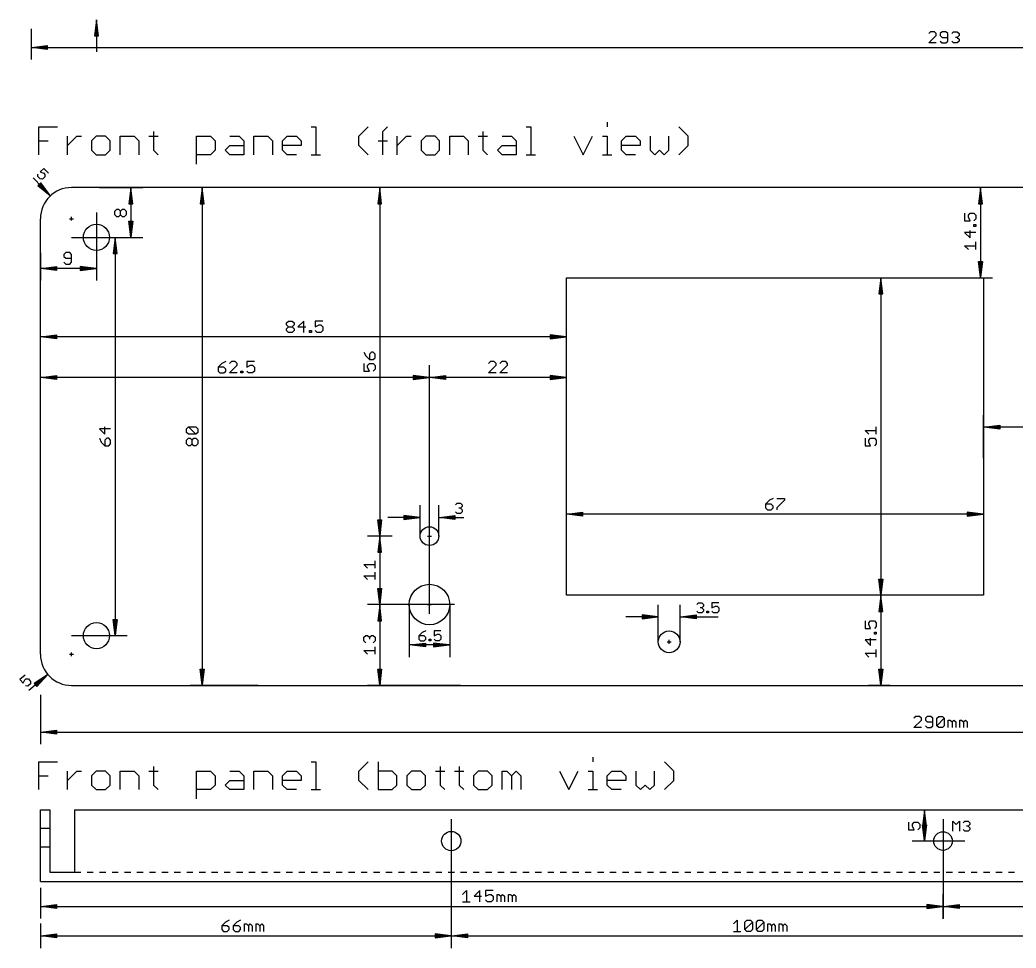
# Model space of a CAD drawing. Extents: x -16 to 648, y -52 to 442.
# Drawn here: x -3.3 to 156.7, y -52.2 to 96.9 of the extents above; entities that cross this region are included whole.
import ezdxf

# ---------------------------------------------------------------- set-up
doc = ezdxf.new("R2010")
doc.units = 0
for name, color, linetype in [('138', 213, 'CONTINUOUS'), ('20', 7, 'CONTINUOUS'), ('47', 2, 'CONTINUOUS')]:
    doc.layers.add(name, color=color, linetype=linetype)

msp = doc.modelspace()

# ---------------------------------------------------------------- linework, layer by layer
at = {"layer": '138'}
msp.add_circle((66, -35), 1.55, dxfattribs=at)
at = {"layer": '20'}
for p, q in [((285, 70), (5, 70)), ((0, -5), (0, 65)), ((84.5, 55.5), (151.5, 55.5)), ((84.5, 4.5), (84.5, 55.5)), ((151.5, 55.5), (151.5, 4.5)), ((151.5, 4.5), (84.5, 4.5)), ((5, -10), (285, -10)), ((0, -41.5), (0, -30)), ((0, -30), (1.5, -30)), ((1.5, -30), (1.5, -40)), ((5.5, -30), (5.5, -40)), ((5.5, -30), (284.5, -30)), ((1.5, -33), (0, -33)), ((1.5, -36), (0, -36)), ((1.5, -40), (5.5, -40)), ((5.5, -40), (6.5, -40)), ((7.5, -40), (8.5, -40)), ((9.5, -40), (10.5, -40)), ((11.5, -40), (12.5, -40)), ((13.5, -40), (14.5, -40)), ((15.5, -40), (16.5, -40)), ((17.5, -40), (18.5, -40)), ((19.5, -40), (20.5, -40)), ((21.5, -40), (22.5, -40)), ((23.5, -40), (24.5, -40)), ((25.5, -40), (26.5, -40)), ((27.5, -40), (28.5, -40)), ((29.5, -40), (30.5, -40)), ((31.5, -40), (32.5, -40)), ((33.5, -40), (34.5, -40)), ((35.5, -40), (36.5, -40)), ((37.5, -40), (38.5, -40)), ((39.5, -40), (40.5, -40)), ((41.5, -40), (42.5, -40)), ((43.5, -40), (44.5, -40)), ((45.5, -40), (46.5, -40)), ((47.5, -40), (48.5, -40)), ((49.5, -40), (50.5, -40)), ((51.5, -40), (52.5, -40)), ((53.5, -40), (54.5, -40)), ((55.5, -40), (56.5, -40)), ((57.5, -40), (58.5, -40)), ((59.5, -40), (60.5, -40)), ((61.5, -40), (62.5, -40)), ((63.5, -40), (64.5, -40)), ((65.5, -40), (66.5, -40)), ((67.5, -40), (68.5, -40)), ((69.5, -40), (70.5, -40)), ((71.5, -40), (72.5, -40)), ((73.5, -40), (74.5, -40)), ((75.5, -40), (76.5, -40)), ((77.5, -40), (78.5, -40)), ((79.5, -40), (80.5, -40)), ((81.5, -40), (82.5, -40)), ((83.5, -40), (84.5, -40)), ((85.5, -40), (86.5, -40)), ((87.5, -40), (88.5, -40)), ((89.5, -40), (90.5, -40)), ((91.5, -40), (92.5, -40)), ((93.5, -40), (94.5, -40)), ((95.5, -40), (96.5, -40)), ((97.5, -40), (98.5, -40)), ((99.5, -40), (100.5, -40)), ((101.5, -40), (102.5, -40)), ((103.5, -40), (104.5, -40)), ((105.5, -40), (106.5, -40)), ((107.5, -40), (108.5, -40)), ((109.5, -40), (110.5, -40)), ((111.5, -40), (112.5, -40)), ((113.5, -40), (114.5, -40)), ((115.5, -40), (116.5, -40)), ((117.5, -40), (118.5, -40)), ((119.5, -40), (120.5, -40)), ((121.5, -40), (122.5, -40)), ((123.5, -40), (124.5, -40)), ((125.5, -40), (126.5, -40)), ((127.5, -40), (128.5, -40)), ((129.5, -40), (130.5, -40)), ((131.5, -40), (132.5, -40)), ((133.5, -40), (134.5, -40)), ((135.5, -40), (136.5, -40)), ((137.5, -40), (138.5, -40)), ((139.5, -40), (140.5, -40)), ((141.5, -40), (142.5, -40)), ((143.5, -40), (144.5, -40)), ((145.5, -40), (146.5, -40)), ((147.5, -40), (148.5, -40)), ((149.5, -40), (150.5, -40)), ((151.5, -40), (152.5, -40)), ((153.5, -40), (154.5, -40)), ((155.5, -40), (156.5, -40)), ((0, -41.5), (290, -41.5))]:
    msp.add_line(p, q, dxfattribs=at)
for centre, radius in [((9, 62), 2.1), ((62.5, 14), 1.5), ((62.5, 3), 3.25), ((9, -2), 2.1), ((101, -3), 1.75), ((145, -35), 1.5)]:
    msp.add_circle(centre, radius, dxfattribs=at)
for centre, start, end in [((5, 65), 90, 180), ((5, -5), 180, 270)]:
    msp.add_arc(centre, 5, start, end, dxfattribs=at)
at = {"layer": '47'}
for p, q in [((9, 96.935), (8.6808, 94.4)), ((9, 96.935), (8.74, 94.4)), ((9, 96.935), (8.87, 94.4)), ((9, 96.935), (9, 91.8)), ((9.3192, 94.4), (9, 96.935)), ((9.13, 94.4), (9, 96.935)), ((9.26, 94.4), (9, 96.935)), ((-1.5, 95.5), (-1.5, 90.55)), ((143.0137, 95.0299), (142.7139, 94.7302)), ((142.7139, 93.2316), (143.9128, 94.4305)), ((143.6131, 95.0299), (143.0137, 95.0299)), ((143.9128, 94.7302), (143.6131, 95.0299)), ((143.9128, 94.4305), (143.9128, 94.7302)), ((144.8552, 95.0299), (144.5555, 94.7302)), ((144.5555, 94.7302), (144.5555, 94.4305)), ((144.5555, 94.4305), (144.8552, 94.1308)), ((145.4547, 95.0299), (144.8552, 95.0299)), ((145.7544, 94.7302), (145.4547, 95.0299)), ((145.7544, 93.5313), (145.7544, 94.7302)), ((146.3971, 94.7302), (146.6968, 95.0299)), ((146.6968, 95.0299), (147.2962, 95.0299)), ((147.2962, 95.0299), (147.596, 94.7302)), ((147.596, 94.4305), (147.2962, 94.1308)), ((147.596, 94.7302), (147.596, 94.4305)), ((-1.435, 92.5), (1.1, 92.8192)), ((1.1, 92.8192), (1.1, 92.1808)), ((8.6808, 94.4), (9.3192, 94.4)), ((143.9128, 93.2316), (142.7139, 93.2316)), ((144.5555, 93.5313), (144.8552, 93.2316)), ((144.8552, 94.1308), (145.7544, 94.1308)), ((144.8552, 93.2316), (145.4547, 93.2316)), ((145.4547, 93.2316), (145.7544, 93.5313)), ((146.6968, 93.2316), (146.3971, 93.5313)), ((147.2962, 93.2316), (146.6968, 93.2316)), ((147.2962, 94.1308), (146.9965, 94.1308)), ((147.2962, 94.1308), (147.596, 93.831)), ((147.596, 93.5313), (147.2962, 93.2316)), ((147.596, 93.831), (147.596, 93.5313)), ((-1.435, 92.5), (1.1, 92.76)), ((-1.435, 92.5), (1.1, 92.63)), ((-1.435, 92.5), (291.435, 92.5)), ((1.1, 92.1808), (-1.435, 92.5)), ((1.1, 92.37), (-1.435, 92.5)), ((1.1, 92.24), (-1.435, 92.5)), ((91.0473, 80.4991), (91.0473, 79.7498)), ((-0.246, 75.254), (-0.246, 79.7498)), ((-0.246, 79.7498), (2.7512, 79.7498)), ((18.1517, 79.0005), (18.1517, 76.0033)), ((43.4914, 79.7498), (44.2407, 79.7498)), ((44.2407, 79.7498), (44.2407, 75.254)), ((51.1646, 78.2512), (52.6632, 79.7498)), ((54.9832, 79.0005), (55.7325, 79.7498)), ((54.9832, 75.254), (54.9832, 79.0005)), ((71.097, 79.0005), (71.097, 76.0033)), ((78.0209, 79.7498), (78.7702, 79.7498)), ((78.7702, 79.7498), (78.7702, 75.254)), ((104.0738, 78.2512), (102.5752, 79.7498)), ((-0.246, 77.5019), (1.2526, 77.5019)), ((4.3579, 75.254), (4.3579, 78.2512)), ((4.3579, 76.7526), (5.8565, 78.2512)), ((5.8565, 78.2512), (6.6059, 78.2512)), ((8.9439, 78.2512), (8.1945, 77.5019)), ((8.1945, 77.5019), (8.1945, 76.0033)), ((10.4425, 78.2512), (8.9439, 78.2512)), ((11.1918, 77.5019), (10.4425, 78.2512)), ((11.1918, 76.0033), (11.1918, 77.5019)), ((12.7985, 75.254), (12.7985, 78.2512)), ((12.7985, 78.2512), (15.0464, 78.2512)), ((15.0464, 78.2512), (15.7957, 77.5019)), ((15.7957, 77.5019), (15.7957, 75.254)), ((17.4024, 78.2512), (18.901, 78.2512)), ((25.0756, 73.7554), (25.0756, 78.2512)), ((25.0756, 78.2512), (27.3236, 78.2512)), ((27.3236, 78.2512), (28.0729, 77.5019)), ((28.0729, 77.5019), (28.0729, 76.0033)), ((30.4289, 78.2512), (31.9275, 78.2512)), ((31.9275, 78.2512), (32.6768, 77.5019)), ((32.6768, 77.5019), (32.6768, 75.254)), ((34.2835, 75.254), (34.2835, 78.2512)), ((34.2835, 78.2512), (36.5314, 78.2512)), ((36.5314, 78.2512), (37.2807, 77.5019)), ((37.2807, 77.5019), (37.2807, 75.254)), ((38.8874, 77.5019), (39.6367, 78.2512)), ((38.8874, 76.0033), (38.8874, 77.5019)), ((39.6367, 78.2512), (41.1354, 78.2512)), ((41.1354, 78.2512), (41.8847, 77.5019)), ((41.8847, 77.5019), (41.8847, 76.7526)), ((51.1646, 76.7526), (51.1646, 78.2512)), ((54.2339, 77.5019), (55.7325, 77.5019)), ((57.3032, 75.254), (57.3032, 78.2512)), ((57.3032, 76.7526), (58.8018, 78.2512)), ((58.8018, 78.2512), (59.5511, 78.2512)), ((61.8891, 78.2512), (61.1398, 77.5019)), ((61.1398, 77.5019), (61.1398, 76.0033)), ((63.3877, 78.2512), (61.8891, 78.2512)), ((64.137, 77.5019), (63.3877, 78.2512)), ((64.137, 76.0033), (64.137, 77.5019)), ((65.7437, 75.254), (65.7437, 78.2512)), ((65.7437, 78.2512), (67.9916, 78.2512)), ((67.9916, 78.2512), (68.7409, 77.5019)), ((68.7409, 77.5019), (68.7409, 75.254)), ((70.3476, 78.2512), (71.8463, 78.2512)), ((74.1662, 78.2512), (75.6649, 78.2512)), ((75.6649, 78.2512), (76.4142, 77.5019)), ((76.4142, 77.5019), (76.4142, 75.254)), ((85.6941, 78.2512), (87.1927, 75.254)), ((87.1927, 75.254), (88.6913, 78.2512)), ((90.298, 78.2512), (91.0473, 78.2512)), ((91.0473, 78.2512), (91.0473, 75.254)), ((93.3673, 77.5019), (94.1166, 78.2512)), ((93.3673, 76.0033), (93.3673, 77.5019)), ((94.1166, 78.2512), (95.6152, 78.2512)), ((95.6152, 78.2512), (96.3645, 77.5019)), ((96.3645, 77.5019), (96.3645, 76.7526)), ((97.9712, 78.2512), (97.9712, 76.0033)), ((100.9685, 76.0033), (100.9685, 78.2512)), ((104.0738, 76.7526), (104.0738, 78.2512)), ((8.1945, 76.0033), (8.9439, 75.254)), ((8.9439, 75.254), (10.4425, 75.254)), ((10.4425, 75.254), (11.1918, 76.0033)), ((18.1517, 76.0033), (18.901, 75.254)), ((27.3236, 75.254), (25.0756, 75.254)), ((28.0729, 76.0033), (27.3236, 75.254)), ((29.6796, 76.0033), (30.4289, 76.7526)), ((30.4289, 75.254), (29.6796, 76.0033)), ((30.4289, 76.7526), (32.6768, 76.7526)), ((32.6768, 75.254), (30.4289, 75.254)), ((41.8847, 76.7526), (38.8874, 76.7526)), ((39.6367, 75.254), (38.8874, 76.0033)), ((41.1354, 75.254), (39.6367, 75.254)), ((43.4914, 75.254), (44.99, 75.254)), ((52.6632, 75.254), (51.1646, 76.7526)), ((61.1398, 76.0033), (61.8891, 75.254)), ((61.8891, 75.254), (63.3877, 75.254)), ((63.3877, 75.254), (64.137, 76.0033)), ((71.097, 76.0033), (71.8463, 75.254)), ((73.4169, 76.0033), (74.1662, 76.7526)), ((74.1662, 75.254), (73.4169, 76.0033)), ((74.1662, 76.7526), (76.4142, 76.7526)), ((76.4142, 75.254), (74.1662, 75.254)), ((78.0209, 75.254), (79.5195, 75.254)), ((90.298, 75.254), (91.7966, 75.254)), ((96.3645, 76.7526), (93.3673, 76.7526)), ((94.1166, 75.254), (93.3673, 76.0033)), ((95.6152, 75.254), (94.1166, 75.254)), ((97.9712, 76.0033), (98.7206, 75.254)), ((98.7206, 75.254), (99.4699, 76.0033)), ((99.4699, 76.0033), (100.2192, 75.254)), ((100.2192, 75.254), (100.9685, 76.0033)), ((102.5752, 75.254), (104.0738, 76.7526)), ((-0.4349, 71.7774), (-0.4222, 72.1607)), ((0.5678, 73.0871), (-0.0262, 72.5313)), ((-0.0262, 72.5313), (0.5423, 72.3206)), ((0.5423, 72.3206), (0.7276, 72.1226)), ((1.3089, 72.2951), (0.5678, 73.0871)), ((0.7276, 72.1226), (0.7149, 71.7393)), ((1.5441, 68.7028), (-1.1479, 71.587)), ((-0.0643, 71.3815), (-0.4349, 71.7774)), ((0.0478, 70.7738), (-0.419, 70.3382)), ((-0.2807, 70.4673), (1.5441, 68.7028)), ((1.5441, 68.7028), (-0.0906, 70.6447)), ((0.3189, 71.3687), (-0.0643, 71.3815)), ((1.5441, 68.7028), (0.0045, 70.7334)), ((1.5441, 68.7028), (0.0478, 70.7738)), ((0.7149, 71.7393), (0.3189, 71.3687)), ((-0.419, 70.3382), (1.5441, 68.7028)), ((-0.3757, 70.3786), (1.5441, 68.7028)), ((9.5, 70), (16.45, 70)), ((14.5, 69.935), (14.1808, 67.4)), ((14.5, 69.935), (14.24, 67.4)), ((14.5, 69.935), (14.37, 67.4)), ((14.5, 69.935), (14.5, 62.065)), ((14.8192, 67.4), (14.5, 69.935)), ((14.63, 67.4), (14.5, 69.935)), ((14.76, 67.4), (14.5, 69.935)), ((31.5, 70), (24.05, 70)), ((26, 69.935), (25.6808, 67.4)), ((26, 69.935), (25.74, 67.4)), ((26, 69.935), (25.87, 67.4)), ((26, 69.935), (26, -9.935)), ((26.3192, 67.4), (26, 69.935)), ((26.13, 67.4), (26, 69.935)), ((26.26, 67.4), (26, 69.935)), ((71, 70), (52.55, 70)), ((54.5, 69.935), (54.1808, 67.4)), ((54.5, 69.935), (54.24, 67.4)), ((54.5, 69.935), (54.37, 67.4)), ((54.5, 69.935), (54.5, 14.065)), ((54.8192, 67.4), (54.5, 69.935)), ((54.63, 67.4), (54.5, 69.935)), ((54.76, 67.4), (54.5, 69.935)), ((152.5, 70), (149.05, 70)), ((151, 69.935), (150.6808, 67.4)), ((151, 69.935), (150.74, 67.4)), ((151, 69.935), (150.87, 67.4)), ((151, 69.935), (151, 55.565)), ((151.3192, 67.4), (151, 69.935)), ((151.13, 67.4), (151, 69.935)), ((151.26, 67.4), (151, 69.935)), ((14.1808, 67.4), (14.8192, 67.4)), ((25.6808, 67.4), (26.3192, 67.4)), ((54.1808, 67.4), (54.8192, 67.4)), ((150.6808, 67.4), (151.3192, 67.4)), ((9, 66), (9, 55.05)), ((11.9701, 66.2064), (12.2698, 66.5061)), ((11.9701, 65.6069), (11.9701, 66.2064)), ((12.2698, 66.5061), (12.5695, 66.5061)), ((12.5695, 66.5061), (12.8692, 66.2064)), ((12.8692, 66.2064), (13.169, 66.5061)), ((12.8692, 65.6069), (12.8692, 66.2064)), ((13.169, 66.5061), (13.4687, 66.5061)), ((13.4687, 66.5061), (13.7684, 66.2064)), ((13.7684, 66.2064), (13.7684, 65.6069)), ((148.4701, 65.8651), (148.4701, 64.6662)), ((149.0695, 65.5654), (149.3692, 65.8651)), ((149.3692, 65.8651), (149.9687, 65.8651)), ((149.9687, 65.8651), (150.2684, 65.5654)), ((4.6808, 65), (5.3192, 65)), ((5, 64.6808), (5, 65.3192)), ((12.2698, 65.3072), (11.9701, 65.6069)), ((12.5695, 65.3072), (12.2698, 65.3072)), ((12.8692, 65.6069), (12.5695, 65.3072)), ((13.169, 65.3072), (12.8692, 65.6069)), ((13.4687, 65.3072), (13.169, 65.3072)), ((13.7684, 65.6069), (13.4687, 65.3072)), ((14.5, 62.065), (14.1808, 64.6)), ((14.1808, 64.6), (14.8192, 64.6)), ((14.5, 62.065), (14.24, 64.6)), ((14.5, 62.065), (14.37, 64.6)), ((14.8192, 64.6), (14.5, 62.065)), ((14.63, 64.6), (14.5, 62.065)), ((14.76, 64.6), (14.5, 62.065)), ((148.4701, 64.6662), (149.3692, 64.6662)), ((149.0695, 65.2656), (149.0695, 65.5654)), ((149.3692, 64.6662), (149.0695, 65.2656)), ((150.2684, 64.9659), (149.9687, 64.6662)), ((149.9687, 63.7454), (149.9687, 64.0451)), ((149.9687, 64.0451), (150.2684, 64.0451)), ((150.2684, 65.5654), (150.2684, 64.9659)), ((150.2684, 64.0451), (150.2684, 63.7454)), ((150.2684, 62.803), (148.4701, 62.803)), ((148.4701, 62.803), (149.3692, 61.9038)), ((149.3692, 61.9038), (149.3692, 63.1027)), ((150.2684, 63.7454), (149.9687, 63.7454)), ((5, 62), (13.95, 62)), ((12, 61.935), (11.6808, 59.4)), ((12, 61.935), (11.74, 59.4)), ((12, 61.935), (11.87, 59.4)), ((12, 61.935), (12, -1.935)), ((12.3192, 59.4), (12, 61.935)), ((12.13, 59.4), (12, 61.935)), ((12.26, 59.4), (12, 61.935)), ((12.5, 62), (16.45, 62)), ((150.2684, 60.0623), (150.2684, 61.2612)), ((0, 59.5), (0, 55.05)), ((4.09, 59.5554), (3.7818, 59.2472)), ((3.7818, 59.2472), (3.7818, 58.939)), ((4.7064, 59.5554), (4.09, 59.5554)), ((5.0146, 59.2472), (4.7064, 59.5554)), ((5.0146, 58.0144), (5.0146, 59.2472)), ((11.6808, 59.4), (12.3192, 59.4)), ((149.0695, 60.0623), (148.4701, 60.6617)), ((148.4701, 60.6617), (150.2684, 60.6617)), ((3.7818, 58.939), (4.09, 58.6308)), ((3.7818, 58.0144), (4.09, 57.7062)), ((4.09, 58.6308), (5.0146, 58.6308)), ((4.09, 57.7062), (4.7064, 57.7062)), ((4.7064, 57.7062), (5.0146, 58.0144)), ((151, 55.565), (150.6808, 58.1)), ((150.6808, 58.1), (151.3192, 58.1)), ((151, 55.565), (150.74, 58.1)), ((151, 55.565), (150.87, 58.1)), ((151.3192, 58.1), (151, 55.565)), ((151.13, 58.1), (151, 55.565)), ((151.26, 58.1), (151, 55.565)), ((0.065, 57), (2.6, 57.3192)), ((0.065, 57), (2.6, 57.26)), ((0.065, 57), (2.6, 57.13)), ((8.935, 57), (0.065, 57)), ((2.6, 56.6808), (0.065, 57)), ((2.6, 56.87), (0.065, 57)), ((2.6, 56.74), (0.065, 57)), ((2.6, 57.3192), (2.6, 56.6808)), ((8.935, 57), (6.4, 57.3192)), ((6.4, 57.3192), (6.4, 56.6808)), ((8.935, 57), (6.4, 57.26)), ((8.935, 57), (6.4, 57.13)), ((6.4, 56.6808), (8.935, 57)), ((6.4, 56.87), (8.935, 57)), ((6.4, 56.74), (8.935, 57)), ((133.5, 55.5), (136.95, 55.5)), ((135, 55.435), (134.6808, 52.9)), ((135, 55.435), (134.74, 52.9)), ((135, 55.435), (134.87, 52.9)), ((135, 55.435), (135, 4.565)), ((135.3192, 52.9), (135, 55.435)), ((135.13, 52.9), (135, 55.435)), ((135.26, 52.9), (135, 55.435)), ((136.5, 55.5), (152.95, 55.5)), ((134.6808, 52.9), (135.3192, 52.9)), ((39.5369, 48.2472), (39.8451, 48.5554)), ((39.5369, 47.939), (39.5369, 48.2472)), ((39.8451, 48.5554), (40.4615, 48.5554)), ((40.4615, 48.5554), (40.7696, 48.2472)), ((40.7696, 48.2472), (40.7696, 47.939)), ((42.303, 48.5554), (41.3784, 47.6308)), ((42.303, 46.7062), (42.303, 48.5554)), ((45.3736, 48.5554), (44.1408, 48.5554)), ((44.1408, 48.5554), (44.1408, 47.6308)), ((0, 43.5), (0, 47.95)), ((39.8451, 47.6308), (39.5369, 47.939)), ((39.5369, 47.3226), (39.8451, 47.6308)), ((39.5369, 47.0144), (39.5369, 47.3226)), ((39.8451, 46.7062), (39.5369, 47.0144)), ((39.8451, 47.6308), (40.4615, 47.6308)), ((40.4615, 46.7062), (39.8451, 46.7062)), ((40.7696, 47.939), (40.4615, 47.6308)), ((40.4615, 47.6308), (40.7696, 47.3226)), ((40.7696, 47.0144), (40.4615, 46.7062)), ((40.7696, 47.3226), (40.7696, 47.0144)), ((41.3784, 47.6308), (42.6112, 47.6308)), ((43.22, 46.7062), (43.22, 47.0144)), ((43.22, 47.0144), (43.5282, 47.0144)), ((43.5282, 46.7062), (43.22, 46.7062)), ((43.5282, 47.0144), (43.5282, 46.7062)), ((44.1408, 47.6308), (44.7572, 47.939)), ((44.449, 46.7062), (44.1408, 47.0144)), ((45.0654, 46.7062), (44.449, 46.7062)), ((44.7572, 47.939), (45.0654, 47.939)), ((45.0654, 47.939), (45.3736, 47.6308)), ((45.3736, 47.0144), (45.0654, 46.7062)), ((45.3736, 47.6308), (45.3736, 47.0144)), ((84.5, 44.5), (84.5, 47.95)), ((0.065, 46), (2.6, 46.3192)), ((0.065, 46), (2.6, 46.26)), ((0.065, 46), (2.6, 46.13)), ((84.435, 46), (0.065, 46)), ((2.6, 45.6808), (0.065, 46)), ((2.6, 45.87), (0.065, 46)), ((2.6, 45.74), (0.065, 46)), ((2.6, 46.3192), (2.6, 45.6808)), ((84.435, 46), (81.9, 46.3192)), ((81.9, 46.3192), (81.9, 45.6808)), ((84.435, 46), (81.9, 46.26)), ((84.435, 46), (81.9, 46.13)), ((81.9, 45.6808), (84.435, 46)), ((81.9, 45.87), (84.435, 46)), ((81.9, 45.74), (84.435, 46)), ((51.9701, 43.5488), (52.2698, 42.9494)), ((53.169, 43.5488), (52.8692, 43.2491)), ((52.8692, 43.2491), (52.8692, 42.3499)), ((53.4687, 43.5488), (53.169, 43.5488)), ((53.7684, 43.2491), (53.4687, 43.5488)), ((53.7684, 42.6496), (53.7684, 43.2491)), ((29.1533, 41.7472), (28.5369, 41.1308)), ((29.7697, 42.0554), (29.1533, 41.7472)), ((30.6866, 42.0554), (30.3784, 41.7472)), ((31.303, 42.0554), (30.6866, 42.0554)), ((31.6112, 41.7472), (31.303, 42.0554)), ((31.6112, 41.439), (31.6112, 41.7472)), ((34.3736, 42.0554), (33.1408, 42.0554)), ((33.1408, 42.0554), (33.1408, 41.1308)), ((51.9701, 41.7072), (51.9701, 40.5083)), ((52.2698, 42.9494), (52.8692, 42.3499)), ((52.5695, 41.4075), (52.8692, 41.7072)), ((52.8692, 42.3499), (53.4687, 42.3499)), ((52.8692, 41.7072), (53.4687, 41.7072)), ((53.4687, 42.3499), (53.7684, 42.6496)), ((53.4687, 41.7072), (53.7684, 41.4075)), ((72.2911, 42.0554), (71.9829, 41.7472)), ((72.9075, 42.0554), (72.2911, 42.0554)), ((73.2157, 41.7472), (72.9075, 42.0554)), ((73.2157, 41.439), (73.2157, 41.7472)), ((74.1327, 42.0554), (73.8245, 41.7472)), ((74.7491, 42.0554), (74.1327, 42.0554)), ((75.0573, 41.7472), (74.7491, 42.0554)), ((75.0573, 41.439), (75.0573, 41.7472)), ((0, 36.5), (0, 41.45)), ((28.5369, 41.1308), (28.5369, 40.5144)), ((29.4615, 41.1308), (28.5369, 41.1308)), ((28.5369, 40.5144), (28.8451, 40.2062)), ((28.8451, 40.2062), (29.4615, 40.2062)), ((29.7697, 40.8226), (29.4615, 41.1308)), ((29.4615, 40.2062), (29.7697, 40.5144)), ((29.7697, 40.5144), (29.7697, 40.8226)), ((30.3784, 40.2062), (31.6112, 41.439)), ((31.6112, 40.2062), (30.3784, 40.2062)), ((32.22, 40.2062), (32.22, 40.5144)), ((32.22, 40.5144), (32.5282, 40.5144)), ((32.5282, 40.2062), (32.22, 40.2062)), ((32.5282, 40.5144), (32.5282, 40.2062)), ((33.1408, 41.1308), (33.7572, 41.439)), ((33.449, 40.2062), (33.1408, 40.5144)), ((34.0654, 40.2062), (33.449, 40.2062)), ((33.7572, 41.439), (34.0654, 41.439)), ((34.0654, 41.439), (34.3736, 41.1308)), ((34.3736, 40.5144), (34.0654, 40.2062)), ((34.3736, 41.1308), (34.3736, 40.5144)), ((51.9701, 40.5083), (52.8692, 40.5083)), ((52.5695, 41.1078), (52.5695, 41.4075)), ((52.8692, 40.5083), (52.5695, 41.1078)), ((53.7684, 40.8081), (53.4687, 40.5083)), ((53.7684, 41.4075), (53.7684, 40.8081)), ((62.5, 1.5), (62.5, 41.45)), ((62.5, 37.5), (62.5, 41.45)), ((71.9829, 40.2062), (73.2157, 41.439)), ((73.2157, 40.2062), (71.9829, 40.2062)), ((73.8245, 40.2062), (75.0573, 41.439)), ((75.0573, 40.2062), (73.8245, 40.2062)), ((84.5, 37), (84.5, 41.45)), ((0.065, 39.5), (2.6, 39.8192)), ((0.065, 39.5), (2.6, 39.76)), ((0.065, 39.5), (2.6, 39.63)), ((62.435, 39.5), (0.065, 39.5)), ((2.6, 39.1808), (0.065, 39.5)), ((2.6, 39.37), (0.065, 39.5)), ((2.6, 39.24), (0.065, 39.5)), ((2.6, 39.8192), (2.6, 39.1808)), ((62.435, 39.5), (59.9, 39.8192)), ((59.9, 39.8192), (59.9, 39.1808)), ((62.435, 39.5), (59.9, 39.76)), ((62.435, 39.5), (59.9, 39.63)), ((59.9, 39.1808), (62.435, 39.5)), ((59.9, 39.37), (62.435, 39.5)), ((59.9, 39.24), (62.435, 39.5)), ((62.565, 39.5), (65.1, 39.8192)), ((62.565, 39.5), (65.1, 39.76)), ((62.565, 39.5), (65.1, 39.63)), ((84.435, 39.5), (62.565, 39.5)), ((65.1, 39.1808), (62.565, 39.5)), ((65.1, 39.37), (62.565, 39.5)), ((65.1, 39.24), (62.565, 39.5)), ((65.1, 39.8192), (65.1, 39.1808)), ((84.435, 39.5), (81.9, 39.8192)), ((81.9, 39.8192), (81.9, 39.1808)), ((84.435, 39.5), (81.9, 39.76)), ((84.435, 39.5), (81.9, 39.63)), ((81.9, 39.1808), (84.435, 39.5)), ((81.9, 39.37), (84.435, 39.5)), ((81.9, 39.24), (84.435, 39.5)), ((151.5, 26.5), (151.5, 33.45)), ((11.2684, 31.2491), (9.4701, 31.2491)), ((9.4701, 31.2491), (10.3692, 30.3499)), ((10.3692, 30.3499), (10.3692, 31.5488)), ((23.4701, 31.2491), (23.7698, 31.5488)), ((23.4701, 30.6496), (23.4701, 31.2491)), ((23.7698, 30.3499), (23.4701, 30.6496)), ((23.7698, 31.5488), (24.9687, 31.5488)), ((24.9687, 30.3499), (23.7698, 31.5488)), ((24.9687, 31.5488), (25.2684, 31.2491)), ((25.2684, 30.6496), (24.9687, 30.3499)), ((25.2684, 31.2491), (25.2684, 30.6496)), ((133.0695, 30.3499), (132.4701, 30.9494)), ((132.4701, 30.9494), (134.2684, 30.9494)), ((134.2684, 30.3499), (134.2684, 31.5488)), ((151.565, 31.5), (154.1, 31.8192)), ((151.565, 31.5), (154.1, 31.76)), ((151.565, 31.5), (154.1, 31.63)), ((177.435, 31.5), (151.565, 31.5)), ((154.1, 31.1808), (151.565, 31.5)), ((154.1, 31.37), (151.565, 31.5)), ((154.1, 31.24), (151.565, 31.5)), ((154.1, 31.8192), (154.1, 31.1808)), ((9.4701, 29.7072), (9.7698, 29.1078)), ((9.7698, 29.1078), (10.3692, 28.5083)), ((10.669, 29.7072), (10.3692, 29.4075)), ((10.3692, 29.4075), (10.3692, 28.5083)), ((10.9687, 29.7072), (10.669, 29.7072)), ((11.2684, 29.4075), (10.9687, 29.7072)), ((10.9687, 28.5083), (11.2684, 28.8081)), ((11.2684, 28.8081), (11.2684, 29.4075)), ((23.4701, 29.4075), (23.7698, 29.7072)), ((23.4701, 28.8081), (23.4701, 29.4075)), ((23.7698, 28.5083), (23.4701, 28.8081)), ((24.9687, 30.3499), (23.7698, 30.3499)), ((23.7698, 29.7072), (24.0695, 29.7072)), ((24.0695, 29.7072), (24.3692, 29.4075)), ((24.3692, 28.8081), (24.0695, 28.5083)), ((24.3692, 29.4075), (24.669, 29.7072)), ((24.3692, 28.8081), (24.3692, 29.4075)), ((24.669, 28.5083), (24.3692, 28.8081)), ((24.669, 29.7072), (24.9687, 29.7072)), ((24.9687, 29.7072), (25.2684, 29.4075)), ((25.2684, 28.8081), (24.9687, 28.5083)), ((25.2684, 29.4075), (25.2684, 28.8081)), ((132.4701, 29.7072), (132.4701, 28.5083)), ((133.0695, 29.4075), (133.3692, 29.7072)), ((133.0695, 29.1078), (133.0695, 29.4075)), ((133.3692, 28.5083), (133.0695, 29.1078)), ((133.3692, 29.7072), (133.9687, 29.7072)), ((133.9687, 29.7072), (134.2684, 29.4075)), ((134.2684, 28.8081), (133.9687, 28.5083)), ((134.2684, 29.4075), (134.2684, 28.8081)), ((10.3692, 28.5083), (10.9687, 28.5083)), ((24.0695, 28.5083), (23.7698, 28.5083)), ((24.9687, 28.5083), (24.669, 28.5083)), ((132.4701, 28.5083), (133.3692, 28.5083)), ((66.6762, 19.0065), (66.9474, 19.2777)), ((66.9474, 19.2777), (67.4897, 19.2777)), ((67.4897, 19.2777), (67.7609, 19.0065)), ((84.5, 14.5), (84.5, 19.45)), ((117.0993, 19.7472), (116.4829, 19.1308)), ((117.7157, 20.0554), (117.0993, 19.7472)), ((118.3245, 20.0554), (119.5573, 20.0554)), ((119.5573, 19.7472), (118.3245, 18.5144)), ((119.5573, 20.0554), (119.5573, 19.7472)), ((151.5, 19.5), (151.5, 15.55)), ((61, 14), (61, 18.95)), ((64, 14), (64, 18.95)), ((66.9474, 17.6507), (66.6762, 17.9219)), ((67.4897, 17.6507), (66.9474, 17.6507)), ((67.4897, 18.4642), (67.2185, 18.4642)), ((67.7609, 18.7354), (67.4897, 18.4642)), ((67.4897, 18.4642), (67.7609, 18.193)), ((67.7609, 17.9219), (67.4897, 17.6507)), ((67.7609, 19.0065), (67.7609, 18.7354)), ((67.7609, 18.193), (67.7609, 17.9219)), ((84.565, 17.5), (87.1, 17.8192)), ((84.565, 17.5), (87.1, 17.76)), ((84.565, 17.5), (87.1, 17.63)), ((87.1, 17.8192), (87.1, 17.1808)), ((116.4829, 19.1308), (116.4829, 18.5144)), ((117.4075, 19.1308), (116.4829, 19.1308)), ((116.4829, 18.5144), (116.7911, 18.2062)), ((116.7911, 18.2062), (117.4075, 18.2062)), ((117.7157, 18.8226), (117.4075, 19.1308)), ((117.4075, 18.2062), (117.7157, 18.5144)), ((117.7157, 18.5144), (117.7157, 18.8226)), ((118.3245, 18.5144), (118.3245, 18.2062)), ((151.435, 17.5), (148.9, 17.8192)), ((148.9, 17.8192), (148.9, 17.1808)), ((151.435, 17.5), (148.9, 17.76)), ((151.435, 17.5), (148.9, 17.63)), ((54.5, 14.065), (54.1808, 16.6)), ((54.1808, 16.6), (54.8192, 16.6)), ((54.5, 14.065), (54.24, 16.6)), ((54.5, 14.065), (54.37, 16.6)), ((54.8192, 16.6), (54.5, 14.065)), ((54.63, 16.6), (54.5, 14.065)), ((54.76, 16.6), (54.5, 14.065)), ((60.935, 17), (55.8, 17)), ((60.935, 17), (58.4, 17.3192)), ((58.4, 17.3192), (58.4, 16.6808)), ((60.935, 17), (58.4, 17.26)), ((60.935, 17), (58.4, 17.13)), ((58.4, 16.6808), (60.935, 17)), ((58.4, 16.87), (60.935, 17)), ((58.4, 16.74), (60.935, 17)), ((64.065, 17), (66.6, 17.3192)), ((64.065, 17), (66.6, 17.26)), ((64.065, 17), (66.6, 17.13)), ((64.065, 17), (68.0103, 17)), ((66.6, 16.6808), (64.065, 17)), ((66.6, 16.87), (64.065, 17)), ((66.6, 16.74), (64.065, 17)), ((66.6, 17.3192), (66.6, 16.6808)), ((151.435, 17.5), (84.565, 17.5)), ((87.1, 17.1808), (84.565, 17.5)), ((87.1, 17.37), (84.565, 17.5)), ((87.1, 17.24), (84.565, 17.5)), ((148.9, 17.1808), (151.435, 17.5)), ((148.9, 17.37), (151.435, 17.5)), ((148.9, 17.24), (151.435, 17.5)), ((56.5, 14), (52.55, 14)), ((56, 14), (52.55, 14)), ((54.5, 13.935), (54.1808, 11.4)), ((54.5, 13.935), (54.24, 11.4)), ((54.5, 13.935), (54.37, 11.4)), ((54.5, 13.935), (54.5, 3.065)), ((54.8192, 11.4), (54.5, 13.935)), ((54.63, 11.4), (54.5, 13.935)), ((54.76, 11.4), (54.5, 13.935)), ((62.1808, 14), (62.8192, 14)), ((62.5, 13.6808), (62.5, 14.3192)), ((54.1808, 11.4), (54.8192, 11.4)), ((53.7684, 8.8499), (53.7684, 10.0488)), ((52.5695, 8.8499), (51.9701, 9.4494)), ((51.9701, 9.4494), (53.7684, 9.4494)), ((53.7684, 7.0083), (53.7684, 8.2072)), ((52.5695, 7.0083), (51.9701, 7.6078)), ((51.9701, 7.6078), (53.7684, 7.6078)), ((135, 4.565), (134.6808, 7.1)), ((134.6808, 7.1), (135.3192, 7.1)), ((135, 4.565), (134.74, 7.1)), ((135, 4.565), (134.87, 7.1)), ((135.3192, 7.1), (135, 4.565)), ((135.13, 7.1), (135, 4.565)), ((135.26, 7.1), (135, 4.565)), ((54.5, 3.065), (54.1808, 5.6)), ((54.1808, 5.6), (54.8192, 5.6)), ((54.5, 3.065), (54.24, 5.6)), ((54.5, 3.065), (54.37, 5.6)), ((54.8192, 5.6), (54.5, 3.065)), ((54.63, 5.6), (54.5, 3.065)), ((54.76, 5.6), (54.5, 3.065)), ((62.5, 2.6808), (62.5, 3.3192)), ((105.4262, 3.0065), (105.6974, 3.2777)), ((105.6974, 3.2777), (106.2397, 3.2777)), ((106.2397, 3.2777), (106.5109, 3.0065)), ((108.9666, 3.2777), (107.8819, 3.2777)), ((107.8819, 3.2777), (107.8819, 2.4642)), ((136, 4.5), (133.05, 4.5)), ((136.5, 4.5), (133.05, 4.5)), ((135, 4.435), (134.6808, 1.9)), ((135, 4.435), (134.74, 1.9)), ((135, 4.435), (134.87, 1.9)), ((135, 4.435), (135, -9.935)), ((135.3192, 1.9), (135, 4.435)), ((135.13, 1.9), (135, 4.435)), ((135.26, 1.9), (135, 4.435)), ((66.5, 3), (52.55, 3)), ((56, 3), (52.55, 3)), ((54.5, 2.935), (54.1808, 0.4)), ((54.5, 2.935), (54.24, 0.4)), ((54.5, 2.935), (54.37, 0.4)), ((54.5, 2.935), (54.5, -9.935)), ((54.8192, 0.4), (54.5, 2.935)), ((54.63, 0.4), (54.5, 2.935)), ((54.76, 0.4), (54.5, 2.935)), ((59.25, 3), (59.25, -5.45)), ((62.1808, 3), (62.8192, 3)), ((65.75, 3), (65.75, -5.45)), ((99.25, -3), (99.25, 2.95)), ((102.75, -3), (102.75, 2.95)), ((105.6974, 1.6507), (105.4262, 1.9219)), ((106.2397, 1.6507), (105.6974, 1.6507)), ((106.2397, 2.4642), (105.9685, 2.4642)), ((106.5109, 2.7354), (106.2397, 2.4642)), ((106.2397, 2.4642), (106.5109, 2.193)), ((106.5109, 1.9219), (106.2397, 1.6507)), ((106.5109, 3.0065), (106.5109, 2.7354)), ((106.5109, 2.193), (106.5109, 1.9219)), ((107.0634, 1.6507), (107.0634, 1.9219)), ((107.0634, 1.9219), (107.3345, 1.9219)), ((107.3345, 1.6507), (107.0634, 1.6507)), ((107.3345, 1.9219), (107.3345, 1.6507)), ((107.8819, 2.4642), (108.4243, 2.7354)), ((108.1531, 1.6507), (107.8819, 1.9219)), ((108.6954, 1.6507), (108.1531, 1.6507)), ((108.4243, 2.7354), (108.6954, 2.7354)), ((108.6954, 2.7354), (108.9666, 2.4642)), ((108.9666, 1.9219), (108.6954, 1.6507)), ((108.9666, 2.4642), (108.9666, 1.9219)), ((134.6808, 1.9), (135.3192, 1.9)), ((12, -1.935), (11.6808, 0.6)), ((11.6808, 0.6), (12.3192, 0.6)), ((12, -1.935), (11.74, 0.6)), ((12, -1.935), (11.87, 0.6)), ((12.3192, 0.6), (12, -1.935)), ((12.13, 0.6), (12, -1.935)), ((12.26, 0.6), (12, -1.935)), ((54.1808, 0.4), (54.8192, 0.4)), ((99.185, 1), (94.05, 1)), ((99.185, 1), (96.65, 1.3192)), ((96.65, 1.3192), (96.65, 0.6808)), ((99.185, 1), (96.65, 1.26)), ((99.185, 1), (96.65, 1.13)), ((96.65, 0.6808), (99.185, 1)), ((96.65, 0.87), (99.185, 1)), ((96.65, 0.74), (99.185, 1)), ((102.815, 1), (105.35, 1.3192)), ((102.815, 1), (105.35, 1.26)), ((102.815, 1), (105.35, 1.13)), ((102.815, 1), (108.8846, 1)), ((105.35, 0.6808), (102.815, 1)), ((105.35, 0.87), (102.815, 1)), ((105.35, 0.74), (102.815, 1)), ((105.35, 1.3192), (105.35, 0.6808)), ((132.4701, 0.3651), (132.4701, -0.8338)), ((133.0695, 0.0654), (133.3692, 0.3651)), ((133.0695, -0.2344), (133.0695, 0.0654)), ((133.3692, 0.3651), (133.9687, 0.3651)), ((133.9687, 0.3651), (134.2684, 0.0654)), ((134.2684, 0.0654), (134.2684, -0.5341)), ((61.3512, -1.4935), (60.8089, -2.0358)), ((61.8935, -1.2223), (61.3512, -1.4935)), ((64.3493, -1.2223), (63.2646, -1.2223)), ((63.2646, -1.2223), (63.2646, -2.0358)), ((132.4701, -0.8338), (133.3692, -0.8338)), ((133.3692, -0.8338), (133.0695, -0.2344)), ((134.2684, -0.5341), (133.9687, -0.8338)), ((133.9687, -1.7546), (133.9687, -1.4549)), ((133.9687, -1.4549), (134.2684, -1.4549)), ((134.2684, -1.4549), (134.2684, -1.7546)), ((5, -2), (13.95, -2)), ((51.9701, -2.2509), (52.2698, -1.9512)), ((51.9701, -2.8504), (51.9701, -2.2509)), ((52.2698, -3.1501), (51.9701, -2.8504)), ((52.2698, -1.9512), (52.5695, -1.9512)), ((52.5695, -1.9512), (52.8692, -2.2509)), ((52.8692, -2.2509), (53.169, -1.9512)), ((52.8692, -2.2509), (52.8692, -2.5507)), ((53.169, -1.9512), (53.4687, -1.9512)), ((53.4687, -1.9512), (53.7684, -2.2509)), ((53.7684, -2.8504), (53.4687, -3.1501)), ((53.7684, -2.2509), (53.7684, -2.8504)), ((59.315, -3.5), (61.85, -3.1808)), ((60.8089, -2.0358), (60.8089, -2.5781)), ((61.6224, -2.0358), (60.8089, -2.0358)), ((60.8089, -2.5781), (61.08, -2.8493)), ((61.08, -2.8493), (61.6224, -2.8493)), ((61.8935, -2.307), (61.6224, -2.0358)), ((61.6224, -2.8493), (61.8935, -2.5781)), ((61.85, -3.1808), (61.85, -3.8192)), ((61.8935, -2.5781), (61.8935, -2.307)), ((62.446, -2.8493), (62.446, -2.5781)), ((62.446, -2.5781), (62.7172, -2.5781)), ((62.7172, -2.8493), (62.446, -2.8493)), ((62.7172, -2.5781), (62.7172, -2.8493)), ((65.685, -3.5), (63.15, -3.1808)), ((63.15, -3.1808), (63.15, -3.8192)), ((63.2646, -2.0358), (63.8069, -1.7646)), ((63.5358, -2.8493), (63.2646, -2.5781)), ((64.0781, -2.8493), (63.5358, -2.8493)), ((63.8069, -1.7646), (64.0781, -1.7646)), ((64.0781, -1.7646), (64.3493, -2.0358)), ((64.3493, -2.5781), (64.0781, -2.8493)), ((64.3493, -2.0358), (64.3493, -2.5781)), ((100.6808, -3), (101.3192, -3)), ((101, -3.3192), (101, -2.6808)), ((134.2684, -2.697), (132.4701, -2.697)), ((132.4701, -2.697), (133.3692, -3.5962)), ((133.3692, -3.5962), (133.3692, -2.3973)), ((134.2684, -1.7546), (133.9687, -1.7546)), ((5, -5.3192), (5, -4.6808)), ((52.5695, -4.9917), (51.9701, -4.3922)), ((51.9701, -4.3922), (53.7684, -4.3922)), ((53.7684, -4.9917), (53.7684, -3.7928)), ((59.315, -3.5), (61.85, -3.24)), ((59.315, -3.5), (61.85, -3.37)), ((65.685, -3.5), (59.315, -3.5)), ((61.85, -3.8192), (59.315, -3.5)), ((61.85, -3.63), (59.315, -3.5)), ((61.85, -3.76), (59.315, -3.5)), ((65.685, -3.5), (63.15, -3.24)), ((65.685, -3.5), (63.15, -3.37)), ((63.15, -3.8192), (65.685, -3.5)), ((63.15, -3.63), (65.685, -3.5)), ((63.15, -3.76), (65.685, -3.5)), ((134.2684, -5.4377), (134.2684, -4.2388)), ((4.6808, -5), (5.3192, -5)), ((133.0695, -5.4377), (132.4701, -4.8383)), ((132.4701, -4.8383), (134.2684, -4.8383)), ((26, -9.935), (25.6808, -7.4)), ((25.6808, -7.4), (26.3192, -7.4)), ((26, -9.935), (25.74, -7.4)), ((26, -9.935), (25.87, -7.4)), ((26.3192, -7.4), (26, -9.935)), ((26.13, -7.4), (26, -9.935)), ((26.26, -7.4), (26, -9.935)), ((54.5, -9.935), (54.1808, -7.4)), ((54.1808, -7.4), (54.8192, -7.4)), ((54.5, -9.935), (54.24, -7.4)), ((54.5, -9.935), (54.37, -7.4)), ((54.8192, -7.4), (54.5, -9.935)), ((54.63, -7.4), (54.5, -9.935)), ((54.76, -7.4), (54.5, -9.935)), ((135, -9.935), (134.6808, -7.4)), ((134.6808, -7.4), (135.3192, -7.4)), ((135, -9.935), (134.74, -7.4)), ((135, -9.935), (134.87, -7.4)), ((135.3192, -7.4), (135, -9.935)), ((135.13, -7.4), (135, -9.935)), ((135.26, -7.4), (135, -9.935)), ((-2.4657, -8.3318), (-3.2929, -9.0333)), ((-3.2929, -9.0333), (-2.7668, -9.6537)), ((-2.7668, -9.6537), (-2.5285, -9.0961)), ((-2.5285, -9.0961), (-2.3217, -8.9208)), ((-2.3217, -8.9208), (-1.9395, -8.9522)), ((-1.9395, -8.9522), (-1.5887, -9.3658)), ((1.1335, -8.2717), (-1.8783, -10.8201)), ((-1.5887, -9.3658), (-1.6202, -9.748)), ((1.1335, -8.2717), (-1.0079, -9.6655)), ((1.1335, -8.2717), (-0.9697, -9.7107)), ((1.1335, -8.2717), (-0.8857, -9.8099)), ((-0.7178, -10.0084), (1.1335, -8.2717)), ((-0.6338, -10.1076), (1.1335, -8.2717)), ((-0.5955, -10.1529), (1.1335, -8.2717)), ((-2.0338, -10.0988), (-2.416, -10.0673)), ((-1.6202, -9.748), (-2.0338, -10.0988)), ((-1.0079, -9.6655), (-0.5955, -10.1529)), ((35, -10), (24.05, -10)), ((67.5, -10), (52.55, -10)), ((136.5, -10), (133.05, -10)), ((0, -11.5), (0, -19.45)), ((140.626, -14.9701), (140.3263, -15.2698)), ((140.3263, -16.7684), (141.5251, -15.5695)), ((141.2254, -14.9701), (140.626, -14.9701)), ((141.5251, -15.2698), (141.2254, -14.9701)), ((141.5251, -15.5695), (141.5251, -15.2698)), ((142.4676, -14.9701), (142.1678, -15.2698)), ((142.1678, -15.2698), (142.1678, -15.5695)), ((142.1678, -15.5695), (142.4676, -15.8692)), ((143.067, -14.9701), (142.4676, -14.9701)), ((142.4676, -15.8692), (143.3667, -15.8692)), ((143.3667, -15.2698), (143.067, -14.9701)), ((143.3667, -16.4687), (143.3667, -15.2698)), ((144.0094, -15.2698), (144.3091, -14.9701)), ((144.0094, -16.4687), (144.0094, -15.2698)), ((144.0094, -16.4687), (145.2083, -15.2698)), ((144.3091, -14.9701), (144.9086, -14.9701)), ((144.9086, -14.9701), (145.2083, -15.2698)), ((145.2083, -15.2698), (145.2083, -16.4687)), ((145.851, -16.7684), (145.851, -15.5695)), ((145.851, -15.5695), (146.1507, -15.5695)), ((146.1507, -15.5695), (146.4504, -15.8692)), ((146.4504, -15.8692), (146.7501, -15.5695)), ((146.4504, -15.8692), (146.4504, -16.7684)), ((146.7501, -15.5695), (147.0499, -15.8692)), ((147.0499, -15.8692), (147.0499, -16.7684)), ((147.6925, -16.7684), (147.6925, -15.5695)), ((147.6925, -15.5695), (147.9923, -15.5695)), ((147.9923, -15.5695), (148.292, -15.8692)), ((148.292, -15.8692), (148.5917, -15.5695)), ((148.292, -15.8692), (148.292, -16.7684)), ((148.5917, -15.5695), (148.8914, -15.8692)), ((148.8914, -15.8692), (148.8914, -16.7684)), ((0.065, -17.5), (2.6, -17.1808)), ((0.065, -17.5), (2.6, -17.24)), ((0.065, -17.5), (2.6, -17.37)), ((0.065, -17.5), (289.935, -17.5)), ((2.6, -17.8192), (0.065, -17.5)), ((2.6, -17.63), (0.065, -17.5)), ((2.6, -17.76), (0.065, -17.5)), ((2.6, -17.1808), (2.6, -17.8192)), ((141.5251, -16.7684), (140.3263, -16.7684)), ((142.1678, -16.4687), (142.4676, -16.7684)), ((142.4676, -16.7684), (143.067, -16.7684)), ((143.067, -16.7684), (143.3667, -16.4687)), ((144.3091, -16.7684), (144.0094, -16.4687)), ((144.9086, -16.7684), (144.3091, -16.7684)), ((145.2083, -16.4687), (144.9086, -16.7684)), ((-0.246, -26.746), (-0.246, -22.2502)), ((-0.246, -22.2502), (2.7512, -22.2502)), ((43.4914, -22.2502), (44.2407, -22.2502)), ((44.2407, -22.2502), (44.2407, -26.746)), ((51.1646, -23.7488), (52.6632, -22.2502)), ((54.2339, -22.2502), (54.2339, -26.746)), ((88.7454, -21.5009), (88.7454, -22.2502)), ((101.7718, -23.7488), (100.2732, -22.2502)), ((4.3579, -26.746), (4.3579, -23.7488)), ((4.3579, -25.2474), (5.8565, -23.7488)), ((5.8565, -23.7488), (6.6059, -23.7488)), ((8.9439, -23.7488), (8.1945, -24.4981)), ((10.4425, -23.7488), (8.9439, -23.7488)), ((11.1918, -24.4981), (10.4425, -23.7488)), ((12.7985, -26.746), (12.7985, -23.7488)), ((12.7985, -23.7488), (15.0464, -23.7488)), ((15.0464, -23.7488), (15.7957, -24.4981)), ((17.4024, -23.7488), (18.901, -23.7488)), ((18.1517, -22.9995), (18.1517, -25.9967)), ((25.0756, -28.2446), (25.0756, -23.7488)), ((25.0756, -23.7488), (27.3236, -23.7488)), ((27.3236, -23.7488), (28.0729, -24.4981)), ((30.4289, -23.7488), (31.9275, -23.7488)), ((31.9275, -23.7488), (32.6768, -24.4981)), ((34.2835, -26.746), (34.2835, -23.7488)), ((34.2835, -23.7488), (36.5314, -23.7488)), ((36.5314, -23.7488), (37.2807, -24.4981)), ((38.8874, -24.4981), (39.6367, -23.7488)), ((39.6367, -23.7488), (41.1354, -23.7488)), ((41.1354, -23.7488), (41.8847, -24.4981)), ((51.1646, -25.2474), (51.1646, -23.7488)), ((56.4818, -23.7488), (54.2339, -23.7488)), ((57.2311, -24.4981), (56.4818, -23.7488)), ((59.5871, -23.7488), (58.8378, -24.4981)), ((61.0857, -23.7488), (59.5871, -23.7488)), ((61.835, -24.4981), (61.0857, -23.7488)), ((63.4418, -23.7488), (64.9404, -23.7488)), ((64.1911, -22.9995), (64.1911, -25.9967)), ((66.511, -23.7488), (68.0097, -23.7488)), ((67.2603, -22.9995), (67.2603, -25.9967)), ((70.3296, -23.7488), (69.5803, -24.4981)), ((71.8282, -23.7488), (70.3296, -23.7488)), ((72.5776, -24.4981), (71.8282, -23.7488)), ((74.1843, -26.746), (74.1843, -23.7488)), ((74.1843, -23.7488), (74.9336, -23.7488)), ((74.9336, -23.7488), (75.6829, -24.4981)), ((75.6829, -24.4981), (76.4322, -23.7488)), ((76.4322, -23.7488), (77.1815, -24.4981)), ((83.3921, -23.7488), (84.8907, -26.746)), ((84.8907, -26.746), (86.3894, -23.7488)), ((87.9961, -23.7488), (88.7454, -23.7488)), ((88.7454, -23.7488), (88.7454, -26.746)), ((91.0654, -24.4981), (91.8147, -23.7488)), ((91.8147, -23.7488), (93.3133, -23.7488)), ((93.3133, -23.7488), (94.0626, -24.4981)), ((95.6693, -23.7488), (95.6693, -25.9967)), ((98.6665, -25.9967), (98.6665, -23.7488)), ((101.7718, -25.2474), (101.7718, -23.7488)), ((-0.246, -24.4981), (1.2526, -24.4981)), ((8.1945, -24.4981), (8.1945, -25.9967)), ((11.1918, -25.9967), (11.1918, -24.4981)), ((15.7957, -24.4981), (15.7957, -26.746)), ((28.0729, -24.4981), (28.0729, -25.9967)), ((29.6796, -25.9967), (30.4289, -25.2474)), ((30.4289, -25.2474), (32.6768, -25.2474)), ((32.6768, -24.4981), (32.6768, -26.746)), ((37.2807, -24.4981), (37.2807, -26.746)), ((38.8874, -25.9967), (38.8874, -24.4981)), ((41.8847, -25.2474), (38.8874, -25.2474)), ((41.8847, -24.4981), (41.8847, -25.2474)), ((52.6632, -26.746), (51.1646, -25.2474)), ((57.2311, -25.9967), (57.2311, -24.4981)), ((58.8378, -24.4981), (58.8378, -25.9967)), ((61.835, -25.9967), (61.835, -24.4981)), ((69.5803, -24.4981), (69.5803, -25.9967)), ((72.5776, -25.9967), (72.5776, -24.4981)), ((75.6829, -24.4981), (75.6829, -26.746)), ((77.1815, -24.4981), (77.1815, -26.746)), ((91.0654, -25.9967), (91.0654, -24.4981)), ((94.0626, -25.2474), (91.0654, -25.2474)), ((94.0626, -24.4981), (94.0626, -25.2474)), ((100.2732, -26.746), (101.7718, -25.2474)), ((8.1945, -25.9967), (8.9439, -26.746)), ((8.9439, -26.746), (10.4425, -26.746)), ((10.4425, -26.746), (11.1918, -25.9967)), ((18.1517, -25.9967), (18.901, -26.746)), ((27.3236, -26.746), (25.0756, -26.746)), ((28.0729, -25.9967), (27.3236, -26.746)), ((30.4289, -26.746), (29.6796, -25.9967)), ((32.6768, -26.746), (30.4289, -26.746)), ((39.6367, -26.746), (38.8874, -25.9967)), ((41.1354, -26.746), (39.6367, -26.746)), ((43.4914, -26.746), (44.99, -26.746)), ((54.2339, -26.746), (56.4818, -26.746)), ((56.4818, -26.746), (57.2311, -25.9967)), ((58.8378, -25.9967), (59.5871, -26.746)), ((59.5871, -26.746), (61.0857, -26.746)), ((61.0857, -26.746), (61.835, -25.9967)), ((64.1911, -25.9967), (64.9404, -26.746)), ((67.2603, -25.9967), (68.0097, -26.746)), ((69.5803, -25.9967), (70.3296, -26.746)), ((70.3296, -26.746), (71.8282, -26.746)), ((71.8282, -26.746), (72.5776, -25.9967)), ((87.9961, -26.746), (89.4947, -26.746)), ((91.8147, -26.746), (91.0654, -25.9967)), ((93.3133, -26.746), (91.8147, -26.746)), ((95.6693, -25.9967), (96.4186, -26.746)), ((96.4186, -26.746), (97.1679, -25.9967)), ((97.1679, -25.9967), (97.9172, -26.746)), ((97.9172, -26.746), (98.6665, -25.9967)), ((138.5, -30), (143.95, -30)), ((142, -30.065), (141.6808, -32.6)), ((142, -30.065), (141.74, -32.6)), ((142, -30.065), (141.87, -32.6)), ((142, -30.065), (142, -34.935)), ((142.3192, -32.6), (142, -30.065)), ((142.13, -32.6), (142, -30.065)), ((142.26, -32.6), (142, -30.065)), ((66, -31.5), (66, -52.2)), ((139.4701, -31.9939), (139.4701, -33.1928)), ((140.0695, -32.2936), (140.3692, -31.9939)), ((140.3692, -31.9939), (140.9687, -31.9939)), ((140.9687, -31.9939), (141.2684, -32.2936)), ((145, -31.5), (145, -47.45)), ((146.5762, -33.4238), (146.5762, -31.7968)), ((146.5762, -31.7968), (147.1185, -32.3391)), ((147.1185, -32.3391), (147.6609, -31.7968)), ((147.6609, -31.7968), (147.6609, -33.4238)), ((148.2134, -32.068), (148.4845, -31.7968)), ((148.4845, -31.7968), (149.0268, -31.7968)), ((149.0268, -31.7968), (149.298, -32.068)), ((139.4701, -33.1928), (140.3692, -33.1928)), ((140.0695, -32.5934), (140.0695, -32.2936)), ((140.3692, -33.1928), (140.0695, -32.5934)), ((141.2684, -32.8931), (140.9687, -33.1928)), ((141.2684, -32.2936), (141.2684, -32.8931)), ((142, -34.935), (141.6808, -32.4)), ((141.6808, -32.4), (142.3192, -32.4)), ((141.6808, -32.6), (142.3192, -32.6)), ((142, -34.935), (141.74, -32.4)), ((142, -34.935), (141.87, -32.4)), ((142.3192, -32.4), (142, -34.935)), ((142.13, -32.4), (142, -34.935)), ((142.26, -32.4), (142, -34.935)), ((148.4845, -33.4238), (148.2134, -33.1526)), ((149.0268, -33.4238), (148.4845, -33.4238)), ((149.0268, -32.6103), (148.7557, -32.6103)), ((149.298, -32.3391), (149.0268, -32.6103)), ((149.0268, -32.6103), (149.298, -32.8815)), ((149.298, -33.1526), (149.0268, -33.4238)), ((149.298, -32.068), (149.298, -32.3391)), ((149.298, -32.8815), (149.298, -33.1526)), ((148.5, -35), (140.05, -35)), ((0, -42.5), (0, -47.45)), ((67.8263, -43.5695), (68.4257, -42.9701)), ((68.4257, -42.9701), (68.4257, -44.7684)), ((70.567, -42.9701), (69.6678, -43.8692)), ((70.567, -44.7684), (70.567, -42.9701)), ((72.7083, -42.9701), (71.5094, -42.9701)), ((71.5094, -42.9701), (71.5094, -43.8692)), ((67.8263, -44.7684), (69.0251, -44.7684)), ((69.6678, -43.8692), (70.8667, -43.8692)), ((71.5094, -43.8692), (72.1088, -43.5695)), ((71.8091, -44.7684), (71.5094, -44.4687)), ((72.4086, -44.7684), (71.8091, -44.7684)), ((72.1088, -43.5695), (72.4086, -43.5695)), ((72.4086, -43.5695), (72.7083, -43.8692)), ((72.7083, -44.4687), (72.4086, -44.7684)), ((72.7083, -43.8692), (72.7083, -44.4687)), ((73.351, -44.7684), (73.351, -43.5695)), ((73.351, -43.5695), (73.6507, -43.5695)), ((73.6507, -43.5695), (73.9504, -43.8692)), ((73.9504, -43.8692), (74.2501, -43.5695)), ((73.9504, -43.8692), (73.9504, -44.7684)), ((74.2501, -43.5695), (74.5499, -43.8692)), ((74.5499, -43.8692), (74.5499, -44.7684)), ((75.1925, -44.7684), (75.1925, -43.5695)), ((75.1925, -43.5695), (75.4923, -43.5695)), ((75.4923, -43.5695), (75.792, -43.8692)), ((75.792, -43.8692), (76.0917, -43.5695)), ((75.792, -43.8692), (75.792, -44.7684)), ((76.0917, -43.5695), (76.3914, -43.8692)), ((76.3914, -43.8692), (76.3914, -44.7684)), ((145, -47.5), (145, -43.55)), ((0.065, -45.5), (2.6, -45.1808)), ((0.065, -45.5), (2.6, -45.24)), ((0.065, -45.5), (2.6, -45.37)), ((0.065, -45.5), (144.935, -45.5)), ((2.6, -45.8192), (0.065, -45.5)), ((2.6, -45.63), (0.065, -45.5)), ((2.6, -45.76), (0.065, -45.5)), ((2.6, -45.1808), (2.6, -45.8192)), ((144.935, -45.5), (142.4, -45.1808)), ((142.4, -45.1808), (142.4, -45.8192)), ((144.935, -45.5), (142.4, -45.24)), ((144.935, -45.5), (142.4, -45.37)), ((142.4, -45.8192), (144.935, -45.5)), ((142.4, -45.63), (144.935, -45.5)), ((142.4, -45.76), (144.935, -45.5)), ((145.065, -45.5), (147.6, -45.1808)), ((145.065, -45.5), (147.6, -45.24)), ((145.065, -45.5), (147.6, -45.37)), ((145.065, -45.5), (289.935, -45.5)), ((147.6, -45.8192), (145.065, -45.5)), ((147.6, -45.63), (145.065, -45.5)), ((147.6, -45.76), (145.065, -45.5)), ((147.6, -45.1808), (147.6, -45.8192)), ((30.3196, -47.7201), (29.7201, -48.0198)), ((32.1611, -47.7201), (31.5617, -48.0198)), ((111.3263, -48.3195), (111.9257, -47.7201)), ((111.9257, -47.7201), (111.9257, -49.5184)), ((113.1678, -48.0198), (113.4676, -47.7201)), ((113.4676, -47.7201), (114.067, -47.7201)), ((114.067, -47.7201), (114.3667, -48.0198)), ((115.0094, -48.0198), (115.3091, -47.7201)), ((115.3091, -47.7201), (115.9086, -47.7201)), ((115.9086, -47.7201), (116.2083, -48.0198)), ((0, -48.25), (0, -52.2)), ((29.7201, -48.0198), (29.1207, -48.6192)), ((29.1207, -48.6192), (29.1207, -49.2187)), ((30.0198, -48.6192), (29.1207, -48.6192)), ((29.1207, -49.2187), (29.4204, -49.5184)), ((29.4204, -49.5184), (30.0198, -49.5184)), ((30.3196, -48.919), (30.0198, -48.6192)), ((30.0198, -49.5184), (30.3196, -49.2187)), ((30.3196, -49.2187), (30.3196, -48.919)), ((31.5617, -48.0198), (30.9622, -48.6192)), ((30.9622, -48.6192), (30.9622, -49.2187)), ((31.8614, -48.6192), (30.9622, -48.6192)), ((30.9622, -49.2187), (31.262, -49.5184)), ((31.262, -49.5184), (31.8614, -49.5184)), ((32.1611, -48.919), (31.8614, -48.6192)), ((31.8614, -49.5184), (32.1611, -49.2187)), ((32.1611, -49.2187), (32.1611, -48.919)), ((32.8038, -49.5184), (32.8038, -48.3195)), ((32.8038, -48.3195), (33.1035, -48.3195)), ((33.1035, -48.3195), (33.4032, -48.6192)), ((33.4032, -48.6192), (33.703, -48.3195)), ((33.4032, -48.6192), (33.4032, -49.5184)), ((33.703, -48.3195), (34.0027, -48.6192)), ((34.0027, -48.6192), (34.0027, -49.5184)), ((34.6454, -49.5184), (34.6454, -48.3195)), ((34.6454, -48.3195), (34.9451, -48.3195)), ((34.9451, -48.3195), (35.2448, -48.6192)), ((35.2448, -48.6192), (35.5445, -48.3195)), ((35.2448, -48.6192), (35.2448, -49.5184)), ((35.5445, -48.3195), (35.8443, -48.6192)), ((35.8443, -48.6192), (35.8443, -49.5184)), ((66, -48.25), (66, -52.2)), ((111.3263, -49.5184), (112.5252, -49.5184)), ((113.1678, -49.2187), (113.1678, -48.0198)), ((113.1678, -49.2187), (114.3667, -48.0198)), ((113.4676, -49.5184), (113.1678, -49.2187)), ((114.067, -49.5184), (113.4676, -49.5184)), ((114.3667, -49.2187), (114.067, -49.5184)), ((114.3667, -48.0198), (114.3667, -49.2187)), ((115.0094, -49.2187), (115.0094, -48.0198)), ((115.0094, -49.2187), (116.2083, -48.0198)), ((115.3091, -49.5184), (115.0094, -49.2187)), ((115.9086, -49.5184), (115.3091, -49.5184)), ((116.2083, -49.2187), (115.9086, -49.5184)), ((116.2083, -48.0198), (116.2083, -49.2187)), ((116.851, -49.5184), (116.851, -48.3195)), ((116.851, -48.3195), (117.1507, -48.3195)), ((117.1507, -48.3195), (117.4504, -48.6192)), ((117.4504, -48.6192), (117.7501, -48.3195)), ((117.4504, -48.6192), (117.4504, -49.5184)), ((117.7501, -48.3195), (118.0499, -48.6192)), ((118.0499, -48.6192), (118.0499, -49.5184)), ((118.6925, -49.5184), (118.6925, -48.3195)), ((118.6925, -48.3195), (118.9923, -48.3195)), ((118.9923, -48.3195), (119.292, -48.6192)), ((119.292, -48.6192), (119.5917, -48.3195)), ((119.292, -48.6192), (119.292, -49.5184)), ((119.5917, -48.3195), (119.8914, -48.6192)), ((119.8914, -48.6192), (119.8914, -49.5184)), ((0.065, -50.25), (2.6, -49.9308)), ((0.065, -50.25), (2.6, -49.99)), ((0.065, -50.25), (2.6, -50.12)), ((0.065, -50.25), (65.935, -50.25)), ((2.6, -50.5692), (0.065, -50.25)), ((2.6, -50.38), (0.065, -50.25)), ((2.6, -50.51), (0.065, -50.25)), ((2.6, -49.9308), (2.6, -50.5692)), ((65.935, -50.25), (63.4, -49.9308)), ((63.4, -49.9308), (63.4, -50.5692)), ((65.935, -50.25), (63.4, -49.99)), ((65.935, -50.25), (63.4, -50.12)), ((63.4, -50.5692), (65.935, -50.25)), ((63.4, -50.38), (65.935, -50.25)), ((63.4, -50.51), (65.935, -50.25)), ((66.065, -50.25), (68.6, -49.9308)), ((66.065, -50.25), (68.6, -49.99)), ((66.065, -50.25), (68.6, -50.12)), ((66.065, -50.25), (165.935, -50.25)), ((68.6, -50.5692), (66.065, -50.25)), ((68.6, -50.38), (66.065, -50.25)), ((68.6, -50.51), (66.065, -50.25)), ((68.6, -49.9308), (68.6, -50.5692))]:
    msp.add_line(p, q, dxfattribs=at)

doc.saveas('drawing.dxf')
